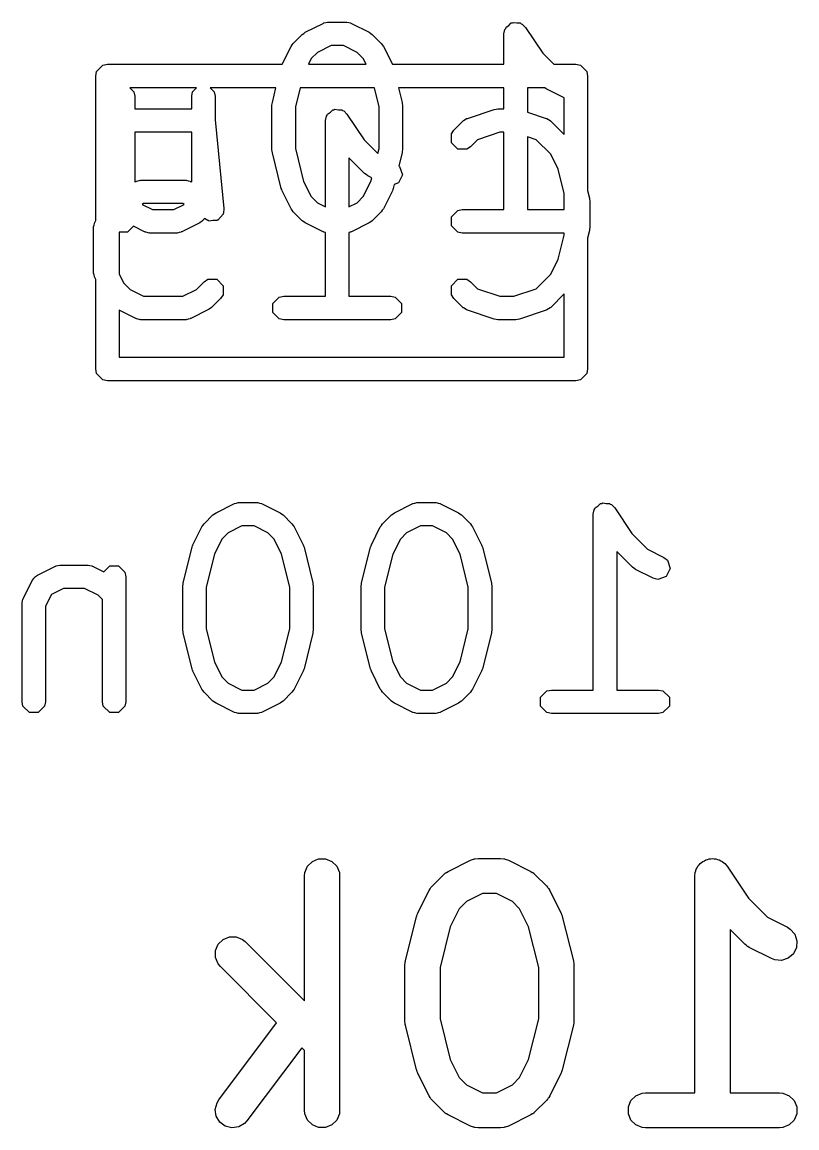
# Model space of a CAD drawing. Header units: inches. Extents: x 0.38 to 5.39, y 0.07 to 3.28.
# Drawn here: x 1.0422 to 1.1724, y 1.534 to 1.7197 of the extents above; entities that cross this region are included whole.
import ezdxf

# ---------------------------------------------------------------- set-up
doc = ezdxf.new("R2010")
doc.units = ezdxf.units.IN
doc.header["$MEASUREMENT"] = 0
doc.layers.add('BLACK', color=250, linetype='CONTINUOUS')

msp = doc.modelspace()

# ---------------------------------------------------------------- linework, layer by layer
at = {"layer": 'BLACK', "linetype": 'CONTINUOUS'}
for p, q in [((1.08978, 1.71802), (1.09278, 1.71952)), ((1.09278, 1.71952), (1.09287, 1.71955)), ((1.09287, 1.71955), (1.0929, 1.71958)), ((1.0929, 1.71958), (1.09321, 1.71964)), ((1.09321, 1.71964), (1.09352, 1.71972)), ((1.09352, 1.71972), (1.09356, 1.71971)), ((1.09356, 1.71971), (1.09366, 1.71973)), ((1.09366, 1.71973), (1.09666, 1.71973)), ((1.09666, 1.71973), (1.09675, 1.71971)), ((1.09675, 1.71971), (1.09679, 1.71972)), ((1.09679, 1.71972), (1.0971, 1.71964)), ((1.0971, 1.71964), (1.09741, 1.71958)), ((1.09741, 1.71958), (1.09744, 1.71955)), ((1.09744, 1.71955), (1.09754, 1.71952)), ((1.09754, 1.71952), (1.10054, 1.71802)), ((1.12318, 1.71776), (1.12333, 1.71851)), ((1.12333, 1.71851), (1.12348, 1.71866)), ((1.12348, 1.71866), (1.12352, 1.71886)), ((1.12352, 1.71886), (1.12399, 1.71917)), ((1.12399, 1.71917), (1.1244, 1.71958)), ((1.1244, 1.71958), (1.1246, 1.71958)), ((1.1246, 1.71958), (1.12477, 1.71969)), ((1.12477, 1.71969), (1.12533, 1.71958)), ((1.12533, 1.71958), (1.12591, 1.71958)), ((1.12591, 1.71958), (1.12605, 1.71944)), ((1.12605, 1.71944), (1.12625, 1.7194)), ((1.12625, 1.7194), (1.12679, 1.71885)), ((1.12679, 1.71885), (1.12968, 1.71451)), ((1.08776, 1.71615), (1.08926, 1.71765)), ((1.08926, 1.71765), (1.08953, 1.71783)), ((1.08953, 1.71783), (1.08978, 1.71802)), ((1.10054, 1.71802), (1.10078, 1.71783)), ((1.10078, 1.71783), (1.10105, 1.71765)), ((1.10105, 1.71765), (1.10255, 1.71615)), ((1.12318, 1.71264), (1.12318, 1.71776)), ((1.0859, 1.71264), (1.0874, 1.71564)), ((1.0874, 1.71564), (1.08759, 1.71589)), ((1.08759, 1.71589), (1.08776, 1.71615)), ((1.09412, 1.71579), (1.09182, 1.71464)), ((1.09619, 1.71579), (1.09412, 1.71579)), ((1.09849, 1.71464), (1.09619, 1.71579)), ((1.10255, 1.71615), (1.10272, 1.71589)), ((1.10272, 1.71589), (1.10292, 1.71564)), ((1.10292, 1.71564), (1.10442, 1.71264)), ((1.09077, 1.71359), (1.0903, 1.71264)), ((1.09182, 1.71464), (1.09077, 1.71359)), ((1.09954, 1.71359), (1.09849, 1.71464)), ((1.10002, 1.71264), (1.09954, 1.71359)), ((1.12968, 1.71451), (1.13156, 1.71264)), ((1.05457, 1.71067), (1.05472, 1.71142)), ((1.05472, 1.71142), (1.05578, 1.71249)), ((1.05578, 1.71249), (1.05654, 1.71264)), ((1.05654, 1.71264), (1.08589, 1.71264)), ((1.08589, 1.71264), (1.0859, 1.71264)), ((1.0903, 1.71264), (1.10002, 1.71264)), ((1.10442, 1.71264), (1.10442, 1.71264)), ((1.10442, 1.71264), (1.12318, 1.71264)), ((1.13156, 1.71264), (1.13528, 1.71264)), ((1.13528, 1.71264), (1.13603, 1.71249)), ((1.13603, 1.71249), (1.13709, 1.71142)), ((1.13709, 1.71142), (1.13724, 1.71067)), ((1.05457, 1.68641), (1.05457, 1.71067)), ((1.13724, 1.71067), (1.13724, 1.69144)), ((1.06029, 1.7087), (1.06098, 1.70801)), ((1.07153, 1.7087), (1.06029, 1.7087)), ((1.06098, 1.70801), (1.06113, 1.70726)), ((1.06113, 1.70726), (1.06113, 1.70516)), ((1.07069, 1.70726), (1.07084, 1.70801)), ((1.07069, 1.70516), (1.07069, 1.70726)), ((1.07084, 1.70801), (1.07153, 1.7087)), ((1.08486, 1.7087), (1.07379, 1.7087)), ((1.07379, 1.7087), (1.07448, 1.70801)), ((1.07448, 1.70801), (1.07463, 1.70726)), ((1.07463, 1.70726), (1.07463, 1.70329)), ((1.08425, 1.70624), (1.08486, 1.7087)), ((1.08892, 1.7087), (1.08813, 1.70552)), ((1.10139, 1.7087), (1.08892, 1.7087)), ((1.10219, 1.70552), (1.10139, 1.7087)), ((1.10545, 1.7087), (1.10606, 1.70624)), ((1.12318, 1.7087), (1.10545, 1.7087)), ((1.12318, 1.70516), (1.12318, 1.7087)), ((1.12712, 1.7087), (1.12712, 1.70461)), ((1.13001, 1.7087), (1.12712, 1.7087)), ((1.13002, 1.70869), (1.13001, 1.7087)), ((1.13027, 1.7085), (1.13002, 1.70869)), ((1.13327, 1.707), (1.13027, 1.7085)), ((1.08419, 1.70576), (1.08424, 1.706)), ((1.08419, 1.69826), (1.08419, 1.70576)), ((1.08424, 1.706), (1.08425, 1.70624)), ((1.08813, 1.70552), (1.08813, 1.6985)), ((1.10219, 1.6985), (1.10219, 1.70552)), ((1.10606, 1.70624), (1.10608, 1.706)), ((1.10608, 1.706), (1.10612, 1.70576)), ((1.10612, 1.70576), (1.10612, 1.69826)), ((1.13331, 1.70699), (1.13327, 1.707)), ((1.13331, 1.70082), (1.13331, 1.70699)), ((1.06113, 1.70516), (1.07069, 1.70516)), ((1.09319, 1.70319), (1.09334, 1.70395)), ((1.09334, 1.70395), (1.09348, 1.70409)), ((1.09348, 1.70409), (1.09352, 1.70429)), ((1.09352, 1.70429), (1.094, 1.70461)), ((1.094, 1.70461), (1.0944, 1.70501)), ((1.0944, 1.70501), (1.0946, 1.70501)), ((1.0946, 1.70501), (1.09477, 1.70512)), ((1.09477, 1.70512), (1.09534, 1.70501)), ((1.09534, 1.70501), (1.09591, 1.70501)), ((1.09591, 1.70501), (1.09605, 1.70487)), ((1.09605, 1.70487), (1.09625, 1.70483)), ((1.09625, 1.70483), (1.09679, 1.70429)), ((1.09679, 1.70429), (1.09968, 1.69995)), ((1.11664, 1.70334), (1.1169, 1.70351)), ((1.1169, 1.70351), (1.11694, 1.70351)), ((1.11694, 1.70351), (1.11703, 1.70356)), ((1.11703, 1.70356), (1.12153, 1.70506)), ((1.12153, 1.70506), (1.12184, 1.7051)), ((1.12184, 1.7051), (1.12215, 1.70516)), ((1.12215, 1.70516), (1.12318, 1.70516)), ((1.12712, 1.70461), (1.13027, 1.70356)), ((1.13027, 1.70356), (1.13036, 1.70351)), ((1.13036, 1.70351), (1.1304, 1.70351)), ((1.1304, 1.70351), (1.13067, 1.70334)), ((1.07463, 1.70329), (1.07612, 1.68839)), ((1.09319, 1.6887), (1.09319, 1.70319)), ((1.11476, 1.70159), (1.11626, 1.70309)), ((1.11626, 1.70309), (1.11634, 1.70314)), ((1.11634, 1.70314), (1.11636, 1.70318)), ((1.11636, 1.70318), (1.11664, 1.70334)), ((1.13067, 1.70334), (1.13094, 1.70318)), ((1.13094, 1.70318), (1.13096, 1.70314)), ((1.13096, 1.70314), (1.13104, 1.70309)), ((1.13104, 1.70309), (1.13331, 1.70082)), ((1.07069, 1.70122), (1.06113, 1.70122)), ((1.06113, 1.70122), (1.06113, 1.69288)), ((1.07069, 1.69288), (1.07069, 1.70122)), ((1.09968, 1.69995), (1.10197, 1.69766)), ((1.11433, 1.70095), (1.11476, 1.70159)), ((1.11433, 1.69944), (1.11433, 1.70095)), ((1.11872, 1.69997), (1.11754, 1.6988)), ((1.12247, 1.70122), (1.11872, 1.69997)), ((1.12318, 1.70122), (1.12247, 1.70122)), ((1.12318, 1.68823), (1.12318, 1.70122)), ((1.12859, 1.69997), (1.12712, 1.70046)), ((1.12712, 1.70046), (1.12712, 1.68823)), ((1.13103, 1.69753), (1.12859, 1.69997)), ((1.08424, 1.69803), (1.08419, 1.69826)), ((1.08425, 1.69779), (1.08424, 1.69803)), ((1.08813, 1.6985), (1.08951, 1.69295)), ((1.10197, 1.69766), (1.10219, 1.6985)), ((1.10608, 1.69803), (1.10606, 1.69779)), ((1.10612, 1.69826), (1.10608, 1.69803)), ((1.1154, 1.69837), (1.11433, 1.69944)), ((1.11691, 1.69837), (1.1154, 1.69837)), ((1.11754, 1.6988), (1.11691, 1.69837)), ((1.08575, 1.69179), (1.08425, 1.69779)), ((1.09976, 1.6943), (1.09712, 1.69694)), ((1.09712, 1.69694), (1.09712, 1.6887)), ((1.10606, 1.69779), (1.10551, 1.69558)), ((1.13229, 1.69501), (1.13103, 1.69753)), ((1.10003, 1.69413), (1.09976, 1.6943)), ((1.10551, 1.69558), (1.10564, 1.69548)), ((1.10564, 1.69548), (1.10612, 1.69405)), ((1.13331, 1.69095), (1.13229, 1.69501)), ((1.06113, 1.69288), (1.06128, 1.69296)), ((1.06128, 1.69296), (1.06137, 1.69298)), ((1.06137, 1.69298), (1.06141, 1.69301)), ((1.06141, 1.69301), (1.06172, 1.69307)), ((1.06172, 1.69307), (1.06202, 1.69316)), ((1.06202, 1.69316), (1.06206, 1.69314)), ((1.06206, 1.69314), (1.06216, 1.69316)), ((1.06216, 1.69316), (1.06966, 1.69316)), ((1.06966, 1.69316), (1.06976, 1.69314)), ((1.06976, 1.69314), (1.0698, 1.69316)), ((1.0698, 1.69316), (1.0701, 1.69307)), ((1.0701, 1.69307), (1.07041, 1.69301)), ((1.07041, 1.69301), (1.07044, 1.69298)), ((1.07044, 1.69298), (1.07054, 1.69296)), ((1.07054, 1.69296), (1.07069, 1.69288)), ((1.08951, 1.69295), (1.09077, 1.69043)), ((1.09954, 1.69043), (1.1008, 1.69295)), ((1.10027, 1.69393), (1.10003, 1.69413)), ((1.10096, 1.69359), (1.10027, 1.69393)), ((1.1008, 1.69295), (1.10096, 1.69359)), ((1.10474, 1.69247), (1.10456, 1.69179)), ((1.10544, 1.69271), (1.10474, 1.69247)), ((1.10612, 1.69405), (1.10544, 1.69271)), ((1.08584, 1.69159), (1.08575, 1.69179)), ((1.0859, 1.69138), (1.08584, 1.69159)), ((1.0874, 1.68838), (1.0859, 1.69138)), ((1.10442, 1.69138), (1.10292, 1.68838)), ((1.10447, 1.69159), (1.10442, 1.69138)), ((1.10456, 1.69179), (1.10447, 1.69159)), ((1.13331, 1.68823), (1.13331, 1.69095)), ((1.13724, 1.69144), (1.13756, 1.69017)), ((1.06262, 1.68923), (1.06238, 1.6891)), ((1.06238, 1.6891), (1.06412, 1.68823)), ((1.06919, 1.68923), (1.06262, 1.68923)), ((1.06769, 1.68823), (1.06944, 1.6891)), ((1.06944, 1.6891), (1.06919, 1.68923)), ((1.09077, 1.69043), (1.09182, 1.68938)), ((1.09182, 1.68938), (1.09319, 1.6887)), ((1.09712, 1.6887), (1.09849, 1.68938)), ((1.09849, 1.68938), (1.09954, 1.69043)), ((1.13756, 1.69017), (1.13757, 1.68993)), ((1.13757, 1.68993), (1.13762, 1.68969)), ((1.13762, 1.68969), (1.13762, 1.6852)), ((1.06412, 1.68823), (1.06769, 1.68823)), ((1.07551, 1.68697), (1.07509, 1.68646)), ((1.07598, 1.68744), (1.07551, 1.68697)), ((1.07604, 1.68763), (1.07598, 1.68755)), ((1.07598, 1.68755), (1.07598, 1.68744)), ((1.07612, 1.68839), (1.07604, 1.68763)), ((1.08759, 1.68813), (1.0874, 1.68838)), ((1.08776, 1.68787), (1.08759, 1.68813)), ((1.08926, 1.68637), (1.08776, 1.68787)), ((1.10255, 1.68787), (1.10105, 1.68637)), ((1.10272, 1.68813), (1.10255, 1.68787)), ((1.10292, 1.68838), (1.10272, 1.68813)), ((1.11433, 1.68702), (1.1154, 1.68808)), ((1.11433, 1.68551), (1.11433, 1.68702)), ((1.1154, 1.68808), (1.11615, 1.68823)), ((1.11615, 1.68823), (1.12318, 1.68823)), ((1.12712, 1.68823), (1.13331, 1.68823)), ((1.05419, 1.6852), (1.05421, 1.68529)), ((1.05419, 1.6777), (1.05419, 1.6852)), ((1.0542, 1.68533), (1.05428, 1.68564)), ((1.05421, 1.68529), (1.0542, 1.68533)), ((1.05428, 1.68564), (1.05434, 1.68595)), ((1.05434, 1.68595), (1.05437, 1.68598)), ((1.05437, 1.68598), (1.0544, 1.68608)), ((1.0544, 1.68608), (1.05457, 1.68641)), ((1.06091, 1.68544), (1.05991, 1.68445)), ((1.06278, 1.6845), (1.06091, 1.68544)), ((1.07204, 1.686), (1.06904, 1.6845)), ((1.07235, 1.68624), (1.07204, 1.686)), ((1.07245, 1.68628), (1.07235, 1.68624)), ((1.07253, 1.68639), (1.07245, 1.68628)), ((1.07265, 1.68647), (1.07253, 1.68639)), ((1.07268, 1.68657), (1.07265, 1.68647)), ((1.07283, 1.68676), (1.07268, 1.68657)), ((1.0734, 1.68638), (1.07283, 1.68676)), ((1.07351, 1.68638), (1.0734, 1.68638)), ((1.07359, 1.68631), (1.07351, 1.68638)), ((1.07425, 1.68638), (1.07359, 1.68631)), ((1.07491, 1.68638), (1.07425, 1.68638)), ((1.07499, 1.68645), (1.07491, 1.68638)), ((1.07509, 1.68646), (1.07499, 1.68645)), ((1.08953, 1.6862), (1.08926, 1.68637)), ((1.08978, 1.686), (1.08953, 1.6862)), ((1.09278, 1.6845), (1.08978, 1.686)), ((1.10054, 1.686), (1.09754, 1.6845)), ((1.10078, 1.6862), (1.10054, 1.686)), ((1.10105, 1.68637), (1.10078, 1.6862)), ((1.1154, 1.68445), (1.11433, 1.68551)), ((1.13757, 1.68496), (1.13756, 1.68472)), ((1.13762, 1.6852), (1.13757, 1.68496)), ((1.05991, 1.68445), (1.0585, 1.68445)), ((1.0585, 1.68445), (1.0585, 1.67741)), ((1.06287, 1.68448), (1.06278, 1.6845)), ((1.06291, 1.68445), (1.06287, 1.68448)), ((1.06322, 1.68438), (1.06291, 1.68445)), ((1.06352, 1.6843), (1.06322, 1.68438)), ((1.06356, 1.68431), (1.06352, 1.6843)), ((1.06366, 1.6843), (1.06356, 1.68431)), ((1.06816, 1.6843), (1.06366, 1.6843)), ((1.06826, 1.68431), (1.06816, 1.6843)), ((1.0683, 1.6843), (1.06826, 1.68431)), ((1.0686, 1.68438), (1.0683, 1.6843)), ((1.06891, 1.68445), (1.0686, 1.68438)), ((1.06894, 1.68448), (1.06891, 1.68445)), ((1.06904, 1.6845), (1.06894, 1.68448)), ((1.09287, 1.68448), (1.09278, 1.6845)), ((1.0929, 1.68445), (1.09287, 1.68448)), ((1.09319, 1.68439), (1.0929, 1.68445)), ((1.09319, 1.67367), (1.09319, 1.68439)), ((1.09741, 1.68445), (1.09712, 1.68439)), ((1.09712, 1.68439), (1.09712, 1.67367)), ((1.09744, 1.68448), (1.09741, 1.68445)), ((1.09754, 1.6845), (1.09744, 1.68448)), ((1.11615, 1.6843), (1.1154, 1.68445)), ((1.13331, 1.6843), (1.11615, 1.6843)), ((1.13229, 1.67988), (1.13331, 1.68394)), ((1.13331, 1.68394), (1.13331, 1.6843)), ((1.13756, 1.68472), (1.13724, 1.68345)), ((1.13724, 1.68345), (1.13724, 1.66146)), ((1.13103, 1.67736), (1.13229, 1.67988)), ((1.05421, 1.6776), (1.05419, 1.6777)), ((1.0542, 1.67756), (1.05421, 1.6776)), ((1.05428, 1.67725), (1.0542, 1.67756)), ((1.05434, 1.67694), (1.05428, 1.67725)), ((1.05437, 1.67691), (1.05434, 1.67694)), ((1.0544, 1.67682), (1.05437, 1.67691)), ((1.05457, 1.67648), (1.0544, 1.67682)), ((1.05457, 1.66146), (1.05457, 1.67648)), ((1.0585, 1.67741), (1.05928, 1.67586)), ((1.05928, 1.67586), (1.06033, 1.67481)), ((1.07149, 1.67481), (1.07277, 1.67609)), ((1.07277, 1.67609), (1.0734, 1.67652)), ((1.0734, 1.67652), (1.07491, 1.67652)), ((1.07491, 1.67652), (1.07598, 1.67545)), ((1.11433, 1.67545), (1.1154, 1.67652)), ((1.1154, 1.67652), (1.11691, 1.67652)), ((1.11691, 1.67652), (1.11754, 1.67609)), ((1.11754, 1.67609), (1.11872, 1.67492)), ((1.12859, 1.67492), (1.13103, 1.67736)), ((1.06033, 1.67481), (1.06262, 1.67367)), ((1.06919, 1.67367), (1.07149, 1.67481)), ((1.07598, 1.67394), (1.07555, 1.6733)), ((1.07598, 1.67545), (1.07598, 1.67394)), ((1.11433, 1.67394), (1.11433, 1.67545)), ((1.11476, 1.6733), (1.11433, 1.67394)), ((1.11872, 1.67492), (1.12247, 1.67367)), ((1.12483, 1.67367), (1.12859, 1.67492)), ((1.13331, 1.67407), (1.13104, 1.6718)), ((1.13331, 1.66343), (1.13331, 1.67407)), ((1.06262, 1.67367), (1.06919, 1.67367)), ((1.07555, 1.6733), (1.07405, 1.6718)), ((1.08434, 1.67245), (1.0854, 1.67352)), ((1.08434, 1.67094), (1.08434, 1.67245)), ((1.0854, 1.67352), (1.08616, 1.67367)), ((1.08616, 1.67367), (1.09319, 1.67367)), ((1.09712, 1.67367), (1.10415, 1.67367)), ((1.10415, 1.67367), (1.10491, 1.67352)), ((1.10491, 1.67352), (1.10597, 1.67245)), ((1.10597, 1.67245), (1.10597, 1.67094)), ((1.11626, 1.6718), (1.11476, 1.6733)), ((1.12247, 1.67367), (1.12483, 1.67367)), ((1.06128, 1.66994), (1.0585, 1.67132)), ((1.0585, 1.67132), (1.0585, 1.66343)), ((1.07354, 1.67144), (1.07054, 1.66994)), ((1.07379, 1.67163), (1.07354, 1.67144)), ((1.07405, 1.6718), (1.07379, 1.67163)), ((1.0854, 1.66988), (1.08434, 1.67094)), ((1.10597, 1.67094), (1.10491, 1.66988)), ((1.11634, 1.67175), (1.11626, 1.6718)), ((1.11636, 1.67171), (1.11634, 1.67175)), ((1.11664, 1.67155), (1.11636, 1.67171)), ((1.1169, 1.67138), (1.11664, 1.67155)), ((1.11694, 1.67138), (1.1169, 1.67138)), ((1.11703, 1.67133), (1.11694, 1.67138)), ((1.12153, 1.66983), (1.11703, 1.67133)), ((1.13027, 1.67133), (1.12577, 1.66983)), ((1.13036, 1.67138), (1.13027, 1.67133)), ((1.1304, 1.67138), (1.13036, 1.67138)), ((1.13067, 1.67155), (1.1304, 1.67138)), ((1.13094, 1.67171), (1.13067, 1.67155)), ((1.13096, 1.67175), (1.13094, 1.67171)), ((1.13104, 1.6718), (1.13096, 1.67175)), ((1.06137, 1.66991), (1.06128, 1.66994)), ((1.06141, 1.66988), (1.06137, 1.66991)), ((1.06172, 1.66982), (1.06141, 1.66988)), ((1.06202, 1.66973), (1.06172, 1.66982)), ((1.06206, 1.66975), (1.06202, 1.66973)), ((1.06216, 1.66973), (1.06206, 1.66975)), ((1.06966, 1.66973), (1.06216, 1.66973)), ((1.06976, 1.66975), (1.06966, 1.66973)), ((1.0698, 1.66973), (1.06976, 1.66975)), ((1.0701, 1.66982), (1.0698, 1.66973)), ((1.07041, 1.66988), (1.0701, 1.66982)), ((1.07044, 1.66991), (1.07041, 1.66988)), ((1.07054, 1.66994), (1.07044, 1.66991)), ((1.08616, 1.66973), (1.0854, 1.66988)), ((1.10415, 1.66973), (1.08616, 1.66973)), ((1.10491, 1.66988), (1.10415, 1.66973)), ((1.12184, 1.66979), (1.12153, 1.66983)), ((1.12215, 1.66973), (1.12184, 1.66979)), ((1.12515, 1.66973), (1.12215, 1.66973)), ((1.12546, 1.66979), (1.12515, 1.66973)), ((1.12577, 1.66983), (1.12546, 1.66979)), ((1.0585, 1.66343), (1.13331, 1.66343)), ((1.05472, 1.6607), (1.05457, 1.66146)), ((1.13724, 1.66146), (1.13709, 1.6607)), ((1.05578, 1.65964), (1.05472, 1.6607)), ((1.05654, 1.65949), (1.05578, 1.65964)), ((1.13528, 1.65949), (1.05654, 1.65949)), ((1.13603, 1.65964), (1.13528, 1.65949)), ((1.13709, 1.6607), (1.13603, 1.65964)), ((1.07478, 1.63731), (1.07778, 1.63881)), ((1.07778, 1.63881), (1.07787, 1.63884)), ((1.07787, 1.63884), (1.0779, 1.63887)), ((1.0779, 1.63887), (1.07821, 1.63893)), ((1.07821, 1.63893), (1.07852, 1.63901)), ((1.07852, 1.63901), (1.07856, 1.639)), ((1.07856, 1.639), (1.07866, 1.63902)), ((1.07866, 1.63902), (1.08166, 1.63902)), ((1.08166, 1.63902), (1.08175, 1.639)), ((1.08175, 1.639), (1.0818, 1.63901)), ((1.0818, 1.63901), (1.0821, 1.63893)), ((1.0821, 1.63893), (1.08241, 1.63887)), ((1.08241, 1.63887), (1.08244, 1.63884)), ((1.08244, 1.63884), (1.08254, 1.63881)), ((1.08254, 1.63881), (1.08554, 1.63731)), ((1.10477, 1.63731), (1.10777, 1.63881)), ((1.10777, 1.63881), (1.10787, 1.63884)), ((1.10787, 1.63884), (1.1079, 1.63887)), ((1.1079, 1.63887), (1.10821, 1.63893)), ((1.10821, 1.63893), (1.10851, 1.63901)), ((1.10851, 1.63901), (1.10856, 1.639)), ((1.10856, 1.639), (1.10865, 1.63902)), ((1.10865, 1.63902), (1.11165, 1.63902)), ((1.11165, 1.63902), (1.11175, 1.639)), ((1.11175, 1.639), (1.11179, 1.63901)), ((1.11179, 1.63901), (1.1121, 1.63893)), ((1.1121, 1.63893), (1.11241, 1.63887)), ((1.11241, 1.63887), (1.11244, 1.63884)), ((1.11244, 1.63884), (1.11253, 1.63881)), ((1.11253, 1.63881), (1.11553, 1.63731)), ((1.13899, 1.63846), (1.1394, 1.63887)), ((1.1394, 1.63887), (1.1396, 1.63887)), ((1.1396, 1.63887), (1.13977, 1.63898)), ((1.13977, 1.63898), (1.14033, 1.63887)), ((1.14033, 1.63887), (1.1409, 1.63887)), ((1.1409, 1.63887), (1.14105, 1.63873)), ((1.14105, 1.63873), (1.14125, 1.63869)), ((1.14125, 1.63869), (1.14179, 1.63814)), ((1.07277, 1.63544), (1.07427, 1.63694)), ((1.07427, 1.63694), (1.07453, 1.63712)), ((1.07453, 1.63712), (1.07478, 1.63731)), ((1.08554, 1.63731), (1.08579, 1.63712)), ((1.08579, 1.63712), (1.08605, 1.63694)), ((1.08605, 1.63694), (1.08755, 1.63544)), ((1.10276, 1.63544), (1.10426, 1.63694)), ((1.10426, 1.63694), (1.10453, 1.63712)), ((1.10453, 1.63712), (1.10477, 1.63731)), ((1.11553, 1.63731), (1.11578, 1.63712)), ((1.11578, 1.63712), (1.11605, 1.63694)), ((1.11605, 1.63694), (1.11754, 1.63544)), ((1.13818, 1.63705), (1.13833, 1.6378)), ((1.13818, 1.60752), (1.13818, 1.63705)), ((1.13833, 1.6378), (1.13847, 1.63795)), ((1.13847, 1.63795), (1.13851, 1.63815)), ((1.13851, 1.63815), (1.13899, 1.63846)), ((1.14179, 1.63814), (1.14468, 1.63381)), ((1.0709, 1.63193), (1.0724, 1.63493)), ((1.0724, 1.63493), (1.07259, 1.63518)), ((1.07259, 1.63518), (1.07277, 1.63544)), ((1.07912, 1.63508), (1.07682, 1.63393)), ((1.08119, 1.63508), (1.07912, 1.63508)), ((1.08349, 1.63393), (1.08119, 1.63508)), ((1.08755, 1.63544), (1.08772, 1.63518)), ((1.08772, 1.63518), (1.08792, 1.63493)), ((1.08792, 1.63493), (1.08942, 1.63193)), ((1.10089, 1.63193), (1.10239, 1.63493)), ((1.10239, 1.63493), (1.10259, 1.63518)), ((1.10259, 1.63518), (1.10276, 1.63544)), ((1.10912, 1.63508), (1.10682, 1.63393)), ((1.11119, 1.63508), (1.10912, 1.63508)), ((1.11349, 1.63393), (1.11119, 1.63508)), ((1.11754, 1.63544), (1.11772, 1.63518)), ((1.11772, 1.63518), (1.11791, 1.63493)), ((1.11791, 1.63493), (1.11941, 1.63193)), ((1.07682, 1.63393), (1.07578, 1.63289)), ((1.08454, 1.63289), (1.08349, 1.63393)), ((1.10682, 1.63393), (1.10577, 1.63289)), ((1.11454, 1.63289), (1.11349, 1.63393)), ((1.14468, 1.63381), (1.14732, 1.63117)), ((1.06925, 1.62553), (1.07075, 1.63153)), ((1.07075, 1.63153), (1.07084, 1.63172)), ((1.07084, 1.63172), (1.0709, 1.63193)), ((1.07578, 1.63289), (1.07452, 1.63037)), ((1.0858, 1.63037), (1.08454, 1.63289)), ((1.08942, 1.63193), (1.08947, 1.63172)), ((1.08947, 1.63172), (1.08957, 1.63153)), ((1.08957, 1.63153), (1.09107, 1.62553)), ((1.09925, 1.62553), (1.10074, 1.63153)), ((1.10074, 1.63153), (1.10084, 1.63172)), ((1.10084, 1.63172), (1.10089, 1.63193)), ((1.10577, 1.63289), (1.10451, 1.63037)), ((1.1158, 1.63037), (1.11454, 1.63289)), ((1.11941, 1.63193), (1.11947, 1.63172)), ((1.11947, 1.63172), (1.11956, 1.63153)), ((1.11956, 1.63153), (1.12106, 1.62553)), ((1.14732, 1.63117), (1.15003, 1.62981)), ((1.07452, 1.63037), (1.07313, 1.62481)), ((1.08719, 1.62481), (1.0858, 1.63037)), ((1.10451, 1.63037), (1.10312, 1.62481)), ((1.11718, 1.62481), (1.1158, 1.63037)), ((1.14476, 1.62816), (1.14212, 1.6308)), ((1.14212, 1.6308), (1.14212, 1.60752)), ((1.15003, 1.62981), (1.15064, 1.62934)), ((1.15064, 1.62934), (1.15111, 1.62791)), ((1.04478, 1.62681), (1.04778, 1.62831)), ((1.04778, 1.62831), (1.04788, 1.62834)), ((1.04788, 1.62834), (1.04791, 1.62837)), ((1.04791, 1.62837), (1.04822, 1.62843)), ((1.04822, 1.62843), (1.04852, 1.62852)), ((1.04852, 1.62852), (1.04856, 1.6285)), ((1.04856, 1.6285), (1.04866, 1.62852)), ((1.04866, 1.62852), (1.05316, 1.62852)), ((1.05316, 1.62852), (1.05326, 1.6285)), ((1.05326, 1.6285), (1.0533, 1.62852)), ((1.0533, 1.62852), (1.0536, 1.62843)), ((1.0536, 1.62843), (1.05391, 1.62837)), ((1.05391, 1.62837), (1.05395, 1.62834)), ((1.05395, 1.62834), (1.05404, 1.62831)), ((1.05404, 1.62831), (1.05591, 1.62738)), ((1.05591, 1.62738), (1.05691, 1.62837)), ((1.05691, 1.62837), (1.05841, 1.62837)), ((1.05841, 1.62837), (1.05948, 1.62731)), ((1.14502, 1.62799), (1.14476, 1.62816)), ((1.14527, 1.62779), (1.14502, 1.62799)), ((1.14827, 1.62629), (1.14527, 1.62779)), ((1.15111, 1.62791), (1.15044, 1.62657)), ((1.0424, 1.62293), (1.0439, 1.62593)), ((1.0439, 1.62593), (1.04414, 1.62624)), ((1.04414, 1.62624), (1.04417, 1.62634)), ((1.04417, 1.62634), (1.04429, 1.62643)), ((1.04429, 1.62643), (1.04437, 1.62654)), ((1.04437, 1.62654), (1.04447, 1.62657)), ((1.04447, 1.62657), (1.04478, 1.62681)), ((1.05948, 1.62731), (1.05963, 1.62655)), ((1.05963, 1.62655), (1.05963, 1.60556)), ((1.06924, 1.62529), (1.06925, 1.62553)), ((1.09107, 1.62553), (1.09108, 1.62529)), ((1.09923, 1.62529), (1.09925, 1.62553)), ((1.12106, 1.62553), (1.12107, 1.62529)), ((1.14901, 1.62609), (1.14827, 1.62629)), ((1.15044, 1.62657), (1.14901, 1.62609)), ((1.04913, 1.62458), (1.04713, 1.62359)), ((1.0527, 1.62458), (1.04913, 1.62458)), ((1.05499, 1.62344), (1.0527, 1.62458)), ((1.06919, 1.62505), (1.06924, 1.62529)), ((1.06919, 1.61755), (1.06919, 1.62505)), ((1.07313, 1.62481), (1.07313, 1.6178)), ((1.08719, 1.6178), (1.08719, 1.62481)), ((1.09108, 1.62529), (1.09112, 1.62505)), ((1.09112, 1.62505), (1.09112, 1.61755)), ((1.09919, 1.62505), (1.09923, 1.62529)), ((1.09919, 1.61755), (1.09919, 1.62505)), ((1.10312, 1.62481), (1.10312, 1.6178)), ((1.11718, 1.6178), (1.11718, 1.62481)), ((1.12107, 1.62529), (1.12112, 1.62505)), ((1.12112, 1.62505), (1.12112, 1.61755)), ((1.04219, 1.62205), (1.04221, 1.62215)), ((1.04219, 1.60556), (1.04219, 1.62205)), ((1.0422, 1.62219), (1.04228, 1.6225)), ((1.04221, 1.62215), (1.0422, 1.62219)), ((1.04228, 1.6225), (1.04234, 1.62281)), ((1.04234, 1.62281), (1.04238, 1.62284)), ((1.04238, 1.62284), (1.0424, 1.62293)), ((1.04713, 1.62359), (1.04613, 1.62159)), ((1.05569, 1.62274), (1.05499, 1.62344)), ((1.05569, 1.60556), (1.05569, 1.62274)), ((1.04613, 1.62159), (1.04613, 1.60556)), ((1.06924, 1.61732), (1.06919, 1.61755)), ((1.06925, 1.61708), (1.06924, 1.61732)), ((1.07075, 1.61108), (1.06925, 1.61708)), ((1.07313, 1.6178), (1.07452, 1.61224)), ((1.0858, 1.61224), (1.08719, 1.6178)), ((1.09107, 1.61708), (1.08957, 1.61108)), ((1.09108, 1.61732), (1.09107, 1.61708)), ((1.09112, 1.61755), (1.09108, 1.61732)), ((1.09923, 1.61732), (1.09919, 1.61755)), ((1.09925, 1.61708), (1.09923, 1.61732)), ((1.10074, 1.61108), (1.09925, 1.61708)), ((1.10312, 1.6178), (1.10451, 1.61224)), ((1.1158, 1.61224), (1.11718, 1.6178)), ((1.12106, 1.61708), (1.11956, 1.61108)), ((1.12107, 1.61732), (1.12106, 1.61708)), ((1.12112, 1.61755), (1.12107, 1.61732)), ((1.07084, 1.61088), (1.07075, 1.61108)), ((1.0709, 1.61067), (1.07084, 1.61088)), ((1.0724, 1.60767), (1.0709, 1.61067)), ((1.07452, 1.61224), (1.07578, 1.60972)), ((1.08454, 1.60972), (1.0858, 1.61224)), ((1.08942, 1.61067), (1.08792, 1.60767)), ((1.08947, 1.61088), (1.08942, 1.61067)), ((1.08957, 1.61108), (1.08947, 1.61088)), ((1.10084, 1.61088), (1.10074, 1.61108)), ((1.10089, 1.61067), (1.10084, 1.61088)), ((1.10239, 1.60767), (1.10089, 1.61067)), ((1.10451, 1.61224), (1.10577, 1.60972)), ((1.11454, 1.60972), (1.1158, 1.61224)), ((1.11941, 1.61067), (1.11791, 1.60767)), ((1.11947, 1.61088), (1.11941, 1.61067)), ((1.11956, 1.61108), (1.11947, 1.61088)), ((1.07578, 1.60972), (1.07682, 1.60867)), ((1.08349, 1.60867), (1.08454, 1.60972)), ((1.10577, 1.60972), (1.10682, 1.60867)), ((1.11349, 1.60867), (1.11454, 1.60972)), ((1.07259, 1.60743), (1.0724, 1.60767)), ((1.07277, 1.60716), (1.07259, 1.60743)), ((1.07427, 1.60566), (1.07277, 1.60716)), ((1.07682, 1.60867), (1.07912, 1.60752)), ((1.07912, 1.60752), (1.08119, 1.60752)), ((1.08119, 1.60752), (1.08349, 1.60867)), ((1.08755, 1.60716), (1.08605, 1.60566)), ((1.08772, 1.60743), (1.08755, 1.60716)), ((1.08792, 1.60767), (1.08772, 1.60743)), ((1.10259, 1.60743), (1.10239, 1.60767)), ((1.10276, 1.60716), (1.10259, 1.60743)), ((1.10426, 1.60566), (1.10276, 1.60716)), ((1.10682, 1.60867), (1.10912, 1.60752)), ((1.10912, 1.60752), (1.11119, 1.60752)), ((1.11119, 1.60752), (1.11349, 1.60867)), ((1.11754, 1.60716), (1.11605, 1.60566)), ((1.11772, 1.60743), (1.11754, 1.60716)), ((1.11791, 1.60767), (1.11772, 1.60743)), ((1.12933, 1.60631), (1.1304, 1.60737)), ((1.1304, 1.60737), (1.13115, 1.60752)), ((1.13115, 1.60752), (1.13818, 1.60752)), ((1.14212, 1.60752), (1.14915, 1.60752)), ((1.14915, 1.60752), (1.1499, 1.60737)), ((1.1499, 1.60737), (1.15097, 1.60631)), ((1.04234, 1.6048), (1.04219, 1.60556)), ((1.04613, 1.60556), (1.04598, 1.6048)), ((1.05584, 1.6048), (1.05569, 1.60556)), ((1.05963, 1.60556), (1.05948, 1.6048)), ((1.07453, 1.60549), (1.07427, 1.60566)), ((1.07478, 1.60529), (1.07453, 1.60549)), ((1.07778, 1.60379), (1.07478, 1.60529)), ((1.08554, 1.60529), (1.08254, 1.60379)), ((1.08579, 1.60549), (1.08554, 1.60529)), ((1.08605, 1.60566), (1.08579, 1.60549)), ((1.10452, 1.60549), (1.10426, 1.60566)), ((1.10477, 1.60529), (1.10452, 1.60549)), ((1.10777, 1.60379), (1.10477, 1.60529)), ((1.11553, 1.60529), (1.11253, 1.60379)), ((1.11578, 1.60549), (1.11553, 1.60529)), ((1.11605, 1.60566), (1.11578, 1.60549)), ((1.12933, 1.6048), (1.12933, 1.60631)), ((1.15097, 1.60631), (1.15097, 1.6048)), ((1.04341, 1.60374), (1.04234, 1.6048)), ((1.04492, 1.60374), (1.04341, 1.60374)), ((1.04598, 1.6048), (1.04492, 1.60374)), ((1.05691, 1.60374), (1.05584, 1.6048)), ((1.05841, 1.60374), (1.05691, 1.60374)), ((1.05948, 1.6048), (1.05841, 1.60374)), ((1.07787, 1.60377), (1.07778, 1.60379)), ((1.0779, 1.60374), (1.07787, 1.60377)), ((1.07821, 1.60368), (1.0779, 1.60374)), ((1.07852, 1.60359), (1.07821, 1.60368)), ((1.07856, 1.60361), (1.07852, 1.60359)), ((1.07866, 1.60359), (1.07856, 1.60361)), ((1.08166, 1.60359), (1.07866, 1.60359)), ((1.08175, 1.60361), (1.08166, 1.60359)), ((1.0818, 1.60359), (1.08175, 1.60361)), ((1.0821, 1.60368), (1.0818, 1.60359)), ((1.08241, 1.60374), (1.0821, 1.60368)), ((1.08244, 1.60377), (1.08241, 1.60374)), ((1.08254, 1.60379), (1.08244, 1.60377)), ((1.10787, 1.60377), (1.10777, 1.60379)), ((1.1079, 1.60374), (1.10787, 1.60377)), ((1.10821, 1.60368), (1.1079, 1.60374)), ((1.10851, 1.60359), (1.10821, 1.60368)), ((1.10856, 1.60361), (1.10851, 1.60359)), ((1.10865, 1.60359), (1.10856, 1.60361)), ((1.11165, 1.60359), (1.10865, 1.60359)), ((1.11175, 1.60361), (1.11165, 1.60359)), ((1.11179, 1.60359), (1.11175, 1.60361)), ((1.1121, 1.60368), (1.11179, 1.60359)), ((1.11241, 1.60374), (1.1121, 1.60368)), ((1.11244, 1.60377), (1.11241, 1.60374)), ((1.11253, 1.60379), (1.11244, 1.60377)), ((1.1304, 1.60374), (1.12933, 1.6048)), ((1.13115, 1.60359), (1.1304, 1.60374)), ((1.14915, 1.60359), (1.13115, 1.60359)), ((1.1499, 1.60374), (1.14915, 1.60359)), ((1.15097, 1.6048), (1.1499, 1.60374)), ((1.09097, 1.57874), (1.09203, 1.57918)), ((1.09203, 1.57918), (1.09319, 1.57918)), ((1.09319, 1.57918), (1.09425, 1.57874)), ((1.11754, 1.57892), (1.11808, 1.57913)), ((1.11808, 1.57913), (1.11818, 1.57914)), ((1.11818, 1.57914), (1.11828, 1.57918)), ((1.11828, 1.57918), (1.11886, 1.57924)), ((1.11886, 1.57924), (1.12261, 1.57924)), ((1.12261, 1.57924), (1.12318, 1.57918)), ((1.12318, 1.57918), (1.12328, 1.57914)), ((1.12328, 1.57914), (1.12339, 1.57913)), ((1.12339, 1.57913), (1.12393, 1.57892)), ((1.1571, 1.57901), (1.15738, 1.57907)), ((1.15738, 1.57907), (1.15765, 1.57918)), ((1.15765, 1.57918), (1.15794, 1.57918)), ((1.15794, 1.57918), (1.15823, 1.57924)), ((1.15823, 1.57924), (1.15851, 1.57918)), ((1.15851, 1.57918), (1.1588, 1.57918)), ((1.1588, 1.57918), (1.15907, 1.57907)), ((1.15907, 1.57907), (1.15936, 1.57901)), ((1.08971, 1.57686), (1.09015, 1.57792)), ((1.09015, 1.57792), (1.09097, 1.57874)), ((1.09425, 1.57874), (1.09506, 1.57792)), ((1.09506, 1.57792), (1.09551, 1.57686)), ((1.11379, 1.57705), (1.11754, 1.57892)), ((1.12393, 1.57892), (1.12768, 1.57705)), ((1.15544, 1.57713), (1.1555, 1.57742)), ((1.1555, 1.57742), (1.15566, 1.57766)), ((1.15566, 1.57766), (1.15577, 1.57792)), ((1.15577, 1.57792), (1.15598, 1.57813)), ((1.15598, 1.57813), (1.15614, 1.57837)), ((1.15614, 1.57837), (1.15638, 1.57853)), ((1.15638, 1.57853), (1.15659, 1.57874)), ((1.15659, 1.57874), (1.15686, 1.57885)), ((1.15686, 1.57885), (1.1571, 1.57901)), ((1.15936, 1.57901), (1.1596, 1.57885)), ((1.1596, 1.57885), (1.15987, 1.57874)), ((1.15987, 1.57874), (1.16007, 1.57853)), ((1.16007, 1.57853), (1.16032, 1.57837)), ((1.16032, 1.57837), (1.16068, 1.57793)), ((1.16068, 1.57793), (1.16068, 1.57792)), ((1.16068, 1.57792), (1.16068, 1.57792)), ((1.16068, 1.57792), (1.16068, 1.57792)), ((1.16068, 1.57792), (1.16427, 1.57254)), ((1.08966, 1.57628), (1.08971, 1.57686)), ((1.08966, 1.55529), (1.08966, 1.57628)), ((1.09551, 1.57686), (1.09556, 1.57628)), ((1.09556, 1.57628), (1.09556, 1.53691)), ((1.11114, 1.57462), (1.11302, 1.5765)), ((1.11302, 1.5765), (1.11325, 1.57668)), ((1.11325, 1.57668), (1.1133, 1.57674)), ((1.1133, 1.57674), (1.11339, 1.5768)), ((1.11339, 1.5768), (1.11347, 1.57686)), ((1.11347, 1.57686), (1.11354, 1.57689)), ((1.11354, 1.57689), (1.11379, 1.57705)), ((1.12768, 1.57705), (1.12792, 1.57689)), ((1.12792, 1.57689), (1.128, 1.57686)), ((1.128, 1.57686), (1.12808, 1.5768)), ((1.12808, 1.5768), (1.12817, 1.57674)), ((1.12817, 1.57674), (1.12822, 1.57668)), ((1.12822, 1.57668), (1.12844, 1.5765)), ((1.12844, 1.5765), (1.13032, 1.57462)), ((1.15527, 1.57629), (1.15533, 1.57686)), ((1.15527, 1.57628), (1.15527, 1.57629)), ((1.15527, 1.57629), (1.15527, 1.57629)), ((1.15527, 1.53987), (1.15527, 1.57628)), ((1.15527, 1.57628), (1.15527, 1.57628)), ((1.15533, 1.57686), (1.15544, 1.57713)), ((1.10872, 1.5701), (1.11059, 1.57385)), ((1.11059, 1.57385), (1.11075, 1.5741)), ((1.11075, 1.5741), (1.11078, 1.57417)), ((1.11078, 1.57417), (1.11084, 1.57425)), ((1.11084, 1.57425), (1.1109, 1.57434)), ((1.1109, 1.57434), (1.11096, 1.57439)), ((1.11096, 1.57439), (1.11114, 1.57462)), ((1.13032, 1.57462), (1.1305, 1.57439)), ((1.1305, 1.57439), (1.13056, 1.57434)), ((1.13056, 1.57434), (1.13062, 1.57425)), ((1.13062, 1.57425), (1.13069, 1.57417)), ((1.13069, 1.57417), (1.13072, 1.5741)), ((1.13072, 1.5741), (1.13087, 1.57385)), ((1.13087, 1.57385), (1.13275, 1.5701)), ((1.11686, 1.57198), (1.11566, 1.57078)), ((1.11955, 1.57333), (1.11686, 1.57198)), ((1.12191, 1.57333), (1.11955, 1.57333)), ((1.12461, 1.57198), (1.12191, 1.57333)), ((1.1258, 1.57078), (1.12461, 1.57198)), ((1.16427, 1.57254), (1.16747, 1.56934)), ((1.10851, 1.56956), (1.1086, 1.5698)), ((1.1086, 1.5698), (1.10869, 1.57004)), ((1.10869, 1.57004), (1.1087, 1.57006)), ((1.1087, 1.57006), (1.10872, 1.5701)), ((1.11566, 1.57078), (1.11414, 1.56775)), ((1.12732, 1.56775), (1.1258, 1.57078)), ((1.13275, 1.5701), (1.13276, 1.57006)), ((1.13276, 1.57006), (1.13277, 1.57004)), ((1.13277, 1.57004), (1.13286, 1.5698)), ((1.13286, 1.5698), (1.13295, 1.56956)), ((1.10662, 1.562), (1.10849, 1.5695)), ((1.10849, 1.5695), (1.10851, 1.56954)), ((1.10851, 1.56954), (1.10851, 1.56956)), ((1.13295, 1.56956), (1.13295, 1.56954)), ((1.13295, 1.56954), (1.13297, 1.5695)), ((1.13297, 1.5695), (1.13484, 1.562)), ((1.16747, 1.56934), (1.1708, 1.56768)), ((1.07597, 1.56561), (1.07704, 1.56606)), ((1.07704, 1.56606), (1.07819, 1.56606)), ((1.07819, 1.56606), (1.07925, 1.56561)), ((1.11414, 1.56775), (1.11244, 1.56092)), ((1.12903, 1.56092), (1.12732, 1.56775)), ((1.16364, 1.56482), (1.16118, 1.56728)), ((1.16118, 1.56728), (1.16118, 1.53987)), ((1.1708, 1.56768), (1.17129, 1.56737)), ((1.17129, 1.56737), (1.17204, 1.5665)), ((1.17204, 1.5665), (1.1724, 1.5654)), ((1.07472, 1.56374), (1.07516, 1.5648)), ((1.07516, 1.5648), (1.07597, 1.56561)), ((1.07925, 1.56561), (1.0797, 1.56525)), ((1.0797, 1.56525), (1.08966, 1.55529)), ((1.16386, 1.56464), (1.16364, 1.56482)), ((1.16392, 1.56458), (1.16386, 1.56464)), ((1.164, 1.56452), (1.16392, 1.56458)), ((1.16409, 1.56445), (1.164, 1.56452)), ((1.16416, 1.56442), (1.16409, 1.56445)), ((1.1644, 1.56427), (1.16416, 1.56442)), ((1.16815, 1.56239), (1.1644, 1.56427)), ((1.17232, 1.56425), (1.17181, 1.56322)), ((1.1724, 1.5654), (1.17232, 1.56425)), ((1.07472, 1.56258), (1.07472, 1.56374)), ((1.07516, 1.56152), (1.07472, 1.56258)), ((1.1687, 1.56219), (1.16815, 1.56239)), ((1.17094, 1.56247), (1.16984, 1.5621)), ((1.17181, 1.56322), (1.17094, 1.56247)), ((1.07552, 1.56107), (1.07516, 1.56152)), ((1.08496, 1.55163), (1.07552, 1.56107)), ((1.10653, 1.56143), (1.10657, 1.56164)), ((1.10654, 1.56139), (1.10653, 1.56143)), ((1.10653, 1.56128), (1.10654, 1.56139)), ((1.10653, 1.55191), (1.10653, 1.56128)), ((1.10657, 1.56164), (1.10659, 1.56186)), ((1.10659, 1.56186), (1.1066, 1.5619)), ((1.1066, 1.5619), (1.10662, 1.562)), ((1.11244, 1.56092), (1.11244, 1.55227)), ((1.12903, 1.55227), (1.12903, 1.56092)), ((1.13484, 1.562), (1.13486, 1.5619)), ((1.13486, 1.5619), (1.13488, 1.56186)), ((1.13488, 1.56186), (1.1349, 1.56164)), ((1.1349, 1.56164), (1.13493, 1.56143)), ((1.13493, 1.56143), (1.13492, 1.56139)), ((1.13492, 1.56139), (1.13493, 1.56128)), ((1.13493, 1.56128), (1.13493, 1.55191)), ((1.16984, 1.5621), (1.1687, 1.56219)), ((1.07525, 1.53868), (1.08496, 1.55163)), ((1.10654, 1.55181), (1.10653, 1.55191)), ((1.10653, 1.55177), (1.10654, 1.55181)), ((1.10657, 1.55155), (1.10653, 1.55177)), ((1.10659, 1.55133), (1.10657, 1.55155)), ((1.1066, 1.55129), (1.10659, 1.55133)), ((1.10662, 1.55119), (1.1066, 1.55129)), ((1.10849, 1.5437), (1.10662, 1.55119)), ((1.11244, 1.55227), (1.11414, 1.54544)), ((1.12732, 1.54544), (1.12903, 1.55227)), ((1.13484, 1.55119), (1.13297, 1.5437)), ((1.13486, 1.55129), (1.13484, 1.55119)), ((1.13488, 1.55133), (1.13486, 1.55129)), ((1.1349, 1.55155), (1.13488, 1.55133)), ((1.13493, 1.55177), (1.1349, 1.55155)), ((1.13493, 1.55191), (1.13492, 1.55181)), ((1.13492, 1.55181), (1.13493, 1.55177)), ((1.08918, 1.54742), (1.07997, 1.53514)), ((1.08966, 1.54694), (1.08918, 1.54742)), ((1.08966, 1.53691), (1.08966, 1.54694)), ((1.11414, 1.54544), (1.11566, 1.54241)), ((1.1258, 1.54241), (1.12732, 1.54544)), ((1.10851, 1.54365), (1.10849, 1.5437)), ((1.10851, 1.54363), (1.10851, 1.54365)), ((1.1086, 1.54339), (1.10851, 1.54363)), ((1.10869, 1.54315), (1.1086, 1.54339)), ((1.1087, 1.54313), (1.10869, 1.54315)), ((1.10872, 1.54309), (1.1087, 1.54313)), ((1.11059, 1.53934), (1.10872, 1.54309)), ((1.11566, 1.54241), (1.11686, 1.54121)), ((1.12461, 1.54121), (1.1258, 1.54241)), ((1.13275, 1.54309), (1.13087, 1.53934)), ((1.13276, 1.54313), (1.13275, 1.54309)), ((1.13277, 1.54315), (1.13276, 1.54313)), ((1.13286, 1.54339), (1.13277, 1.54315)), ((1.13295, 1.54363), (1.13286, 1.54339)), ((1.13297, 1.5437), (1.13295, 1.54365)), ((1.13295, 1.54365), (1.13295, 1.54363)), ((1.11686, 1.54121), (1.11955, 1.53987)), ((1.12191, 1.53987), (1.12461, 1.54121)), ((1.07466, 1.53707), (1.07495, 1.53819)), ((1.07495, 1.53819), (1.07525, 1.53868)), ((1.11075, 1.53909), (1.11059, 1.53934)), ((1.11078, 1.53902), (1.11075, 1.53909)), ((1.11084, 1.53894), (1.11078, 1.53902)), ((1.1109, 1.53885), (1.11084, 1.53894)), ((1.11096, 1.5388), (1.1109, 1.53885)), ((1.11114, 1.53857), (1.11096, 1.5388)), ((1.11302, 1.5367), (1.11114, 1.53857)), ((1.11955, 1.53987), (1.12191, 1.53987)), ((1.13032, 1.53857), (1.12844, 1.5367)), ((1.1305, 1.5388), (1.13032, 1.53857)), ((1.13056, 1.53885), (1.1305, 1.5388)), ((1.13062, 1.53894), (1.13056, 1.53885)), ((1.13069, 1.53902), (1.13062, 1.53894)), ((1.13072, 1.53909), (1.13069, 1.53902)), ((1.13087, 1.53934), (1.13072, 1.53909)), ((1.14408, 1.53749), (1.14452, 1.53855)), ((1.14452, 1.53855), (1.14534, 1.53937)), ((1.14534, 1.53937), (1.1464, 1.53981)), ((1.1464, 1.53981), (1.14698, 1.53987)), ((1.14698, 1.53987), (1.15527, 1.53987)), ((1.16118, 1.53987), (1.16948, 1.53987)), ((1.16948, 1.53987), (1.17005, 1.53981)), ((1.17005, 1.53981), (1.17112, 1.53937)), ((1.17112, 1.53937), (1.17193, 1.53855)), ((1.17193, 1.53855), (1.17237, 1.53749)), ((1.07483, 1.53593), (1.07466, 1.53707)), ((1.08971, 1.53634), (1.08966, 1.53691)), ((1.09015, 1.53527), (1.08971, 1.53634)), ((1.09551, 1.53634), (1.09506, 1.53527)), ((1.09556, 1.53691), (1.09551, 1.53634)), ((1.11325, 1.53651), (1.11302, 1.5367)), ((1.1133, 1.53645), (1.11325, 1.53651)), ((1.11339, 1.5364), (1.1133, 1.53645)), ((1.11347, 1.53633), (1.11339, 1.5364)), ((1.11354, 1.5363), (1.11347, 1.53633)), ((1.128, 1.53633), (1.12792, 1.5363)), ((1.12808, 1.5364), (1.128, 1.53633)), ((1.12817, 1.53645), (1.12808, 1.5364)), ((1.12822, 1.53651), (1.12817, 1.53645)), ((1.12844, 1.5367), (1.12822, 1.53651)), ((1.14408, 1.53634), (1.14408, 1.53749)), ((1.14452, 1.53527), (1.14408, 1.53634)), ((1.17237, 1.53634), (1.17193, 1.53527)), ((1.17237, 1.53749), (1.17237, 1.53634)), ((1.07541, 1.53494), (1.07483, 1.53593)), ((1.07633, 1.53425), (1.07541, 1.53494)), ((1.07958, 1.53471), (1.07859, 1.53413)), ((1.07997, 1.53514), (1.07958, 1.53471)), ((1.09097, 1.53446), (1.09015, 1.53527)), ((1.09203, 1.53402), (1.09097, 1.53446)), ((1.09425, 1.53446), (1.09319, 1.53402)), ((1.09506, 1.53527), (1.09425, 1.53446)), ((1.11379, 1.53615), (1.11354, 1.5363)), ((1.11754, 1.53427), (1.11379, 1.53615)), ((1.12768, 1.53615), (1.12393, 1.53427)), ((1.12792, 1.5363), (1.12768, 1.53615)), ((1.14534, 1.53446), (1.14452, 1.53527)), ((1.1464, 1.53402), (1.14534, 1.53446)), ((1.17112, 1.53446), (1.17005, 1.53402)), ((1.17193, 1.53527), (1.17112, 1.53446)), ((1.07745, 1.53396), (1.07633, 1.53425)), ((1.07859, 1.53413), (1.07745, 1.53396)), ((1.09319, 1.53402), (1.09203, 1.53402)), ((1.11808, 1.53406), (1.11754, 1.53427)), ((1.11818, 1.53406), (1.11808, 1.53406)), ((1.11828, 1.53402), (1.11818, 1.53406)), ((1.11886, 1.53396), (1.11828, 1.53402)), ((1.12261, 1.53396), (1.11886, 1.53396)), ((1.12318, 1.53402), (1.12261, 1.53396)), ((1.12328, 1.53406), (1.12318, 1.53402)), ((1.12339, 1.53406), (1.12328, 1.53406)), ((1.12393, 1.53427), (1.12339, 1.53406)), ((1.14698, 1.53396), (1.1464, 1.53402)), ((1.16948, 1.53396), (1.14698, 1.53396)), ((1.17005, 1.53402), (1.16948, 1.53396))]:
    msp.add_line(p, q, dxfattribs=at)

doc.saveas('drawing.dxf')
